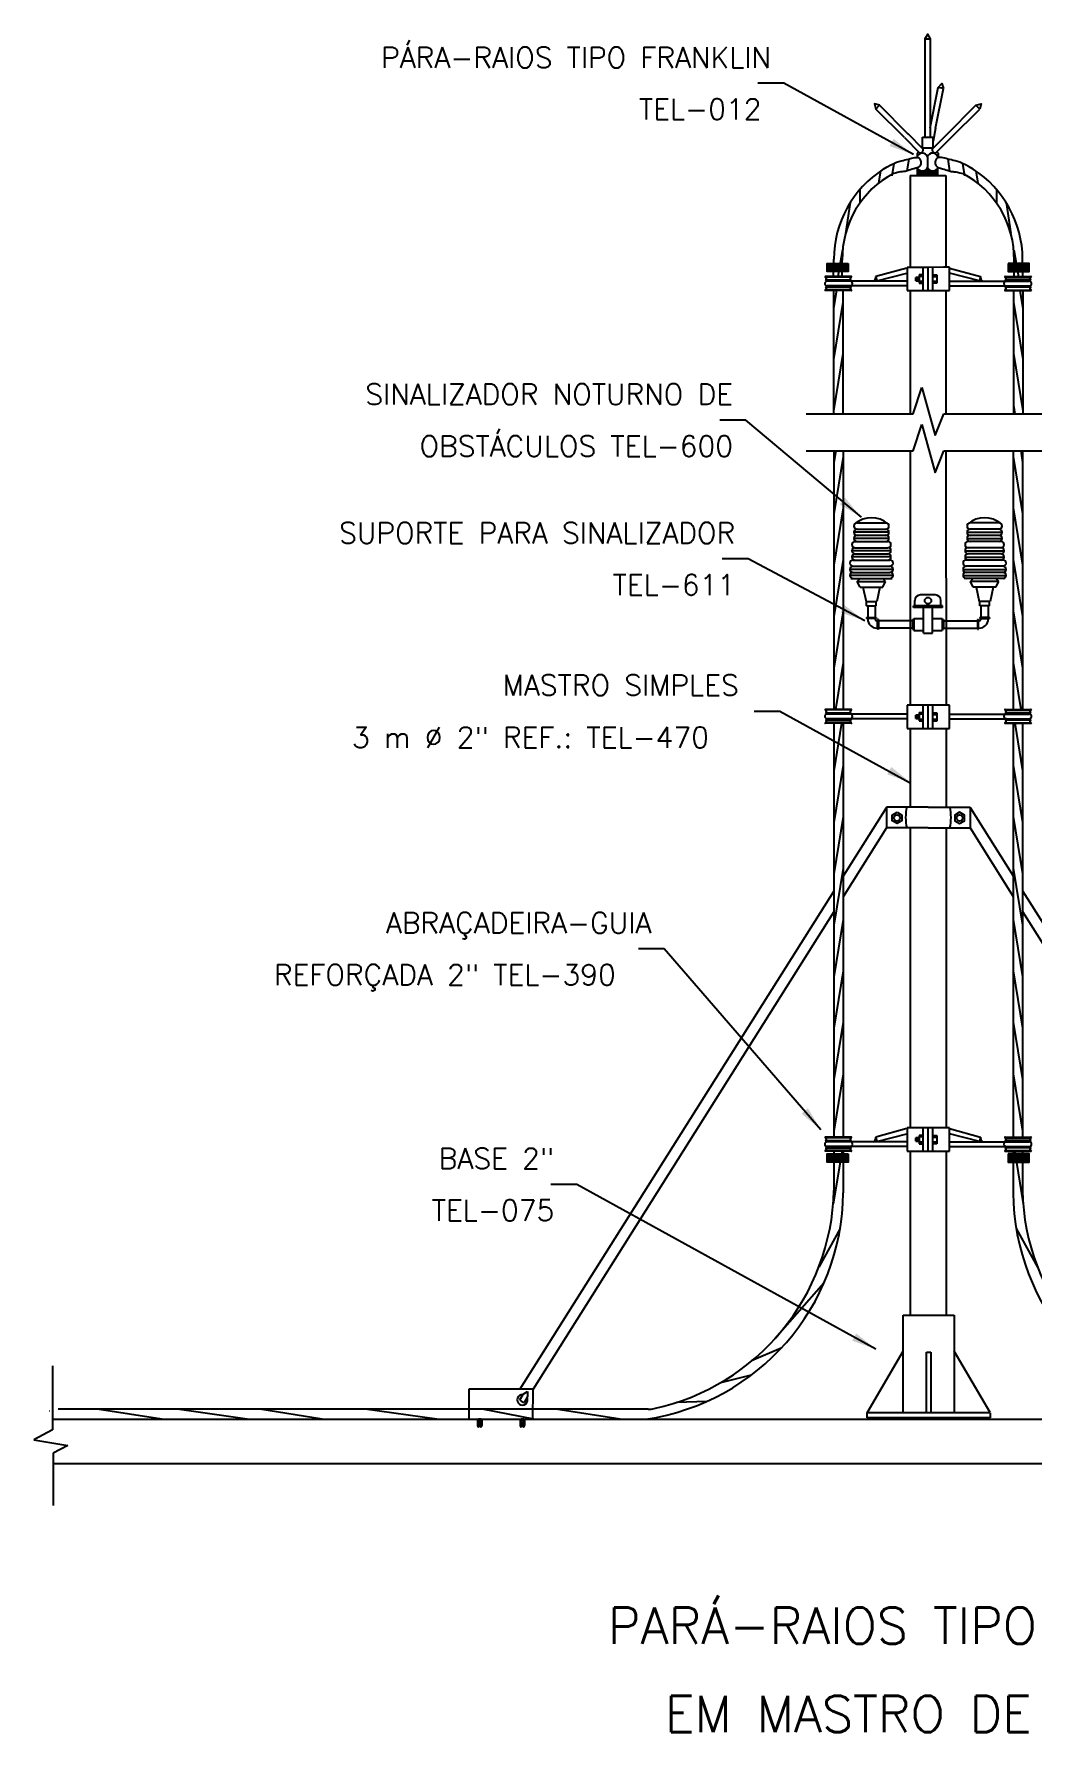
# Model space of a CAD drawing. Header units: millimetres. Extents: x -6159.3 to -6142, y -4663 to -4646.6.
# Drawn here: x -6159.3 to -6149.66, y -4662.96 to -4646.58 of the extents above; entities that cross this region are included whole.
import ezdxf
from ezdxf.enums import TextEntityAlignment as Align

# ---------------------------------------------------------------- set-up
doc = ezdxf.new("R2010")
doc.units = ezdxf.units.MM
doc.header["$LTSCALE"] = 10
doc.layers.add('Termotécnica', color=7, linetype='Continuous')
doc.styles.add('r140', font='romans.shx')
doc.styles.add('r80', font='romans.shx')

# ---------------------------------------------------------------- blocks, each defined once
blk = doc.blocks.new('*X3')
at = {"color": 0, "linetype": 'ByBlock'}
for p, q in [((387.028, 152.597), (387.028, 152.67)), ((387.041, 152.597), (387.041, 152.67)), ((387.053, 152.597), (387.053, 152.67)), ((387.066, 152.597), (387.066, 152.67)), ((387.078, 152.597), (387.078, 152.67))]:
    blk.add_line(p, q, dxfattribs=at)
blk = doc.blocks.new('*X1')
at = {"color": 0}
for p, q in [((221.636, 187.654), (221.658, 187.654)), ((221.636, 187.617), (221.696, 187.617)), ((221.636, 187.579), (221.76, 187.579)), ((221.636, 187.542), (222.576, 187.542)), ((221.636, 187.504), (222.576, 187.504)), ((221.636, 187.467), (222.576, 187.467)), ((221.636, 187.429), (222.576, 187.429)), ((221.636, 187.392), (222.576, 187.392)), ((221.969, 187.579), (222.25, 187.579)), ((222.033, 187.617), (222.187, 187.617)), ((222.072, 187.654), (222.148, 187.654)), ((222.099, 187.692), (222.121, 187.692)), ((222.46, 187.579), (222.576, 187.579)), ((222.523, 187.617), (222.576, 187.617)), ((222.562, 187.654), (222.576, 187.654))]:
    blk.add_line(p, q, dxfattribs=at)
blk = doc.blocks.new('*X2')
at = {"color": 0}
for p, q in [((181.767, 175.738), (181.784, 175.755)), ((181.767, 175.72), (181.785, 175.738)), ((181.767, 175.703), (181.786, 175.722)), ((181.768, 175.757), (181.773, 175.762)), ((181.775, 175.693), (181.785, 175.703))]:
    blk.add_line(p, q, dxfattribs=at)

msp = doc.modelspace()

# ---------------------------------------------------------------- linework, layer by layer
at = {"layer": 'Termotécnica', "color": 2}
for p, q in [((-6150.697, -4647.577), (-6150.697, -4646.625)), ((-6150.645, -4647.577), (-6150.645, -4646.625)), ((-6152.06, -4647.057), (-6152.31, -4647.057)), ((-6150.81, -4647.746), (-6152.06, -4647.057)), ((-6150.647, -4647.487), (-6150.571, -4647.097)), ((-6150.596, -4647.491), (-6150.521, -4647.107)), ((-6150.897, -4647.582), (-6151.173, -4647.306)), ((-6150.856, -4647.551), (-6151.137, -4647.27)), ((-6150.487, -4647.551), (-6150.206, -4647.27)), ((-6150.446, -4647.582), (-6150.17, -4647.306)), ((-6150.897, -4647.582), (-6150.751, -4647.728)), ((-6150.715, -4647.692), (-6150.862, -4647.545)), ((-6150.722, -4647.577), (-6150.619, -4647.577)), ((-6150.722, -4647.68), (-6150.722, -4647.577)), ((-6150.628, -4647.692), (-6150.481, -4647.545)), ((-6150.596, -4647.491), (-6150.62, -4647.616)), ((-6150.62, -4647.68), (-6150.62, -4647.577)), ((-6150.446, -4647.582), (-6150.592, -4647.728)), ((-6150.774, -4647.764), (-6150.774, -4647.772)), ((-6150.76, -4647.719), (-6150.773, -4647.731)), ((-6150.773, -4647.731), (-6150.773, -4647.772)), ((-6150.722, -4647.68), (-6150.62, -4647.68)), ((-6150.673, -4647.761), (-6150.673, -4647.871)), ((-6150.583, -4647.719), (-6150.572, -4647.731)), ((-6150.572, -4647.731), (-6150.572, -4647.772)), ((-6150.773, -4647.902), (-6150.773, -4647.903)), ((-6150.77, -4647.941), (-6150.77, -4647.876)), ((-6150.577, -4647.941), (-6150.77, -4647.941)), ((-6150.577, -4647.879), (-6150.577, -4647.941)), ((-6150.572, -4647.871), (-6150.572, -4647.871)), ((-6151.582, -4648.923), (-6151.578, -4648.754)), ((-6151.497, -4648.923), (-6151.496, -4648.766)), ((-6149.838, -4648.923), (-6149.838, -4648.766)), ((-6149.753, -4648.923), (-6149.756, -4648.754)), ((-6151.409, -4648.923), (-6151.659, -4648.923)), ((-6151.646, -4648.967), (-6151.659, -4648.954)), ((-6151.659, -4648.954), (-6151.409, -4648.954)), ((-6151.423, -4648.967), (-6151.409, -4648.954)), ((-6151.174, -4648.921), (-6151.162, -4648.964)), ((-6150.871, -4648.834), (-6150.871, -4649.057)), ((-6150.715, -4649.057), (-6150.715, -4648.834)), ((-6150.67, -4648.834), (-6150.67, -4649.057)), ((-6150.67, -4648.834), (-6150.67, -4649.057)), ((-6150.626, -4648.834), (-6150.626, -4649.057)), ((-6150.461, -4649.057), (-6150.461, -4648.833)), ((-6150.161, -4648.921), (-6150.172, -4648.964)), ((-6149.925, -4648.923), (-6149.675, -4648.923)), ((-6149.912, -4648.967), (-6149.925, -4648.954)), ((-6149.675, -4648.954), (-6149.925, -4648.954)), ((-6149.688, -4648.967), (-6149.675, -4648.954)), ((-6151.646, -4649.012), (-6151.659, -4649.025)), ((-6151.659, -4649.025), (-6151.409, -4649.025)), ((-6151.409, -4649.057), (-6151.659, -4649.057)), ((-6151.423, -4648.967), (-6151.645, -4648.967)), ((-6151.423, -4649.012), (-6151.645, -4649.012)), ((-6151.58, -4649.057), (-6151.58, -4650.246)), ((-6151.423, -4649.012), (-6151.409, -4649.025)), ((-6149.912, -4649.012), (-6149.925, -4649.025)), ((-6149.675, -4649.025), (-6149.925, -4649.025)), ((-6149.925, -4649.057), (-6149.675, -4649.057)), ((-6149.912, -4648.967), (-6149.69, -4648.967)), ((-6149.912, -4649.012), (-6149.69, -4649.012)), ((-6149.754, -4649.057), (-6149.754, -4650.246)), ((-6149.688, -4649.012), (-6149.675, -4649.025)), ((-6152.427, -4650.307), (-6152.677, -4650.307)), ((-6151.312, -4651.244), (-6152.427, -4650.307)), ((-6151.579, -4650.604), (-6151.579, -4653.098)), ((-6149.756, -4650.604), (-6149.756, -4653.098)), ((-6152.405, -4651.646), (-6152.655, -4651.646)), ((-6151.28, -4652.242), (-6152.405, -4651.646)), ((-6151.414, -4651.836), (-6151.016, -4651.836)), ((-6151.352, -4651.864), (-6151.325, -4651.836)), ((-6151.352, -4651.864), (-6151.078, -4651.864)), ((-6151.325, -4651.919), (-6151.352, -4651.864)), ((-6151.078, -4651.864), (-6151.105, -4651.836)), ((-6151.105, -4651.919), (-6151.078, -4651.864)), ((-6149.924, -4651.836), (-6150.321, -4651.836)), ((-6150.26, -4651.864), (-6150.232, -4651.836)), ((-6149.985, -4651.864), (-6150.26, -4651.864)), ((-6150.232, -4651.919), (-6150.26, -4651.864)), ((-6149.985, -4651.864), (-6150.013, -4651.836)), ((-6150.013, -4651.919), (-6149.985, -4651.864)), ((-6151.325, -4651.919), (-6151.105, -4651.919)), ((-6151.297, -4651.919), (-6151.267, -4652.056)), ((-6151.267, -4652.056), (-6151.163, -4652.056)), ((-6151.262, -4652.1), (-6151.262, -4652.056)), ((-6151.168, -4652.1), (-6151.168, -4652.056)), ((-6151.133, -4651.919), (-6151.163, -4652.056)), ((-6150.796, -4652.098), (-6150.796, -4652.049)), ((-6150.599, -4651.994), (-6150.741, -4651.994)), ((-6150.544, -4652.098), (-6150.544, -4652.049)), ((-6150.013, -4651.919), (-6150.232, -4651.919)), ((-6150.205, -4651.919), (-6150.175, -4652.056)), ((-6150.07, -4652.056), (-6150.175, -4652.056)), ((-6150.169, -4652.1), (-6150.169, -4652.056)), ((-6150.076, -4652.1), (-6150.076, -4652.056)), ((-6150.04, -4651.919), (-6150.07, -4652.056)), ((-6151.262, -4652.1), (-6151.168, -4652.1)), ((-6151.262, -4652.21), (-6151.168, -4652.21)), ((-6151.262, -4652.21), (-6151.262, -4652.221)), ((-6151.168, -4652.221), (-6151.262, -4652.221)), ((-6151.251, -4652.1), (-6151.251, -4652.21)), ((-6151.251, -4652.221), (-6151.251, -4652.226)), ((-6151.179, -4652.1), (-6151.179, -4652.21)), ((-6151.179, -4652.226), (-6151.179, -4652.221)), ((-6151.168, -4652.21), (-6151.168, -4652.221)), ((-6151.157, -4652.325), (-6151.157, -4652.232)), ((-6151.146, -4652.232), (-6151.157, -4652.232)), ((-6151.146, -4652.232), (-6151.146, -4652.325)), ((-6150.817, -4652.232), (-6150.806, -4652.232)), ((-6150.817, -4652.232), (-6150.817, -4652.325)), ((-6150.53, -4652.098), (-6150.81, -4652.098)), ((-6150.81, -4652.114), (-6150.81, -4652.098)), ((-6150.53, -4652.114), (-6150.81, -4652.114)), ((-6150.806, -4652.221), (-6150.714, -4652.221)), ((-6150.806, -4652.221), (-6150.806, -4652.336)), ((-6150.714, -4652.363), (-6150.714, -4652.114)), ((-6150.626, -4652.363), (-6150.626, -4652.114)), ((-6150.626, -4652.221), (-6150.531, -4652.221)), ((-6150.531, -4652.221), (-6150.531, -4652.336)), ((-6150.531, -4652.232), (-6150.52, -4652.232)), ((-6150.53, -4652.114), (-6150.53, -4652.098)), ((-6150.52, -4652.232), (-6150.52, -4652.325)), ((-6150.191, -4652.232), (-6150.18, -4652.232)), ((-6150.191, -4652.232), (-6150.191, -4652.325)), ((-6150.18, -4652.325), (-6150.18, -4652.232)), ((-6150.076, -4652.1), (-6150.169, -4652.1)), ((-6150.169, -4652.21), (-6150.169, -4652.221)), ((-6150.076, -4652.21), (-6150.169, -4652.21)), ((-6150.169, -4652.221), (-6150.076, -4652.221)), ((-6150.158, -4652.1), (-6150.158, -4652.21)), ((-6150.158, -4652.226), (-6150.158, -4652.221)), ((-6150.087, -4652.1), (-6150.087, -4652.21)), ((-6150.087, -4652.221), (-6150.087, -4652.226)), ((-6150.076, -4652.21), (-6150.076, -4652.221)), ((-6151.163, -4652.242), (-6151.157, -4652.242)), ((-6151.163, -4652.314), (-6151.157, -4652.314)), ((-6151.146, -4652.325), (-6151.157, -4652.325)), ((-6150.817, -4652.242), (-6151.146, -4652.242)), ((-6150.817, -4652.314), (-6151.146, -4652.314)), ((-6150.817, -4652.325), (-6150.806, -4652.325)), ((-6150.806, -4652.336), (-6150.714, -4652.336)), ((-6150.714, -4652.363), (-6150.626, -4652.363)), ((-6150.626, -4652.336), (-6150.531, -4652.336)), ((-6150.531, -4652.325), (-6150.52, -4652.325)), ((-6150.52, -4652.242), (-6150.191, -4652.242)), ((-6150.52, -4652.314), (-6150.191, -4652.314)), ((-6150.191, -4652.325), (-6150.18, -4652.325)), ((-6150.175, -4652.242), (-6150.18, -4652.242)), ((-6150.175, -4652.314), (-6150.18, -4652.314)), ((-6152.098, -4653.118), (-6152.348, -4653.118)), ((-6150.848, -4653.807), (-6152.098, -4653.118)), ((-6151.409, -4653.098), (-6151.659, -4653.098)), ((-6151.659, -4653.13), (-6151.409, -4653.13)), ((-6151.646, -4653.143), (-6151.659, -4653.13)), ((-6151.646, -4653.188), (-6151.659, -4653.201)), ((-6151.659, -4653.201), (-6151.409, -4653.201)), ((-6151.423, -4653.143), (-6151.645, -4653.143)), ((-6151.423, -4653.188), (-6151.645, -4653.188)), ((-6151.423, -4653.143), (-6151.409, -4653.13)), ((-6151.423, -4653.188), (-6151.409, -4653.201)), ((-6150.871, -4653.058), (-6150.871, -4653.281)), ((-6150.715, -4653.281), (-6150.715, -4653.058)), ((-6150.67, -4653.058), (-6150.67, -4653.281)), ((-6150.67, -4653.058), (-6150.67, -4653.281)), ((-6150.626, -4653.058), (-6150.626, -4653.281)), ((-6150.461, -4653.281), (-6150.461, -4653.058)), ((-6149.925, -4653.098), (-6149.675, -4653.098)), ((-6149.675, -4653.13), (-6149.925, -4653.13)), ((-6149.912, -4653.143), (-6149.925, -4653.13)), ((-6149.912, -4653.188), (-6149.925, -4653.201)), ((-6149.675, -4653.201), (-6149.925, -4653.201)), ((-6149.912, -4653.143), (-6149.69, -4653.143)), ((-6149.912, -4653.188), (-6149.69, -4653.188)), ((-6149.688, -4653.143), (-6149.675, -4653.13)), ((-6149.688, -4653.188), (-6149.675, -4653.201)), ((-6151.409, -4653.232), (-6151.659, -4653.232)), ((-6151.579, -4653.232), (-6151.579, -4657.235)), ((-6151.488, -4653.232), (-6151.488, -4657.235)), ((-6149.925, -4653.232), (-6149.675, -4653.232)), ((-6149.846, -4653.232), (-6149.846, -4657.235)), ((-6149.756, -4653.232), (-6149.756, -4657.235)), ((-6153.214, -4655.408), (-6153.464, -4655.408)), ((-6151.702, -4657.155), (-6153.214, -4655.408)), ((-6150.871, -4657.136), (-6150.871, -4657.36)), ((-6150.715, -4657.36), (-6150.715, -4657.136)), ((-6150.67, -4657.136), (-6150.67, -4657.36)), ((-6150.67, -4657.136), (-6150.67, -4657.36)), ((-6150.626, -4657.136), (-6150.626, -4657.36)), ((-6150.461, -4657.359), (-6150.461, -4657.136)), ((-6151.409, -4657.225), (-6151.659, -4657.225)), ((-6151.659, -4657.257), (-6151.409, -4657.257)), ((-6151.646, -4657.27), (-6151.659, -4657.257)), ((-6151.423, -4657.27), (-6151.645, -4657.27)), ((-6151.423, -4657.27), (-6151.409, -4657.257)), ((-6151.174, -4657.224), (-6151.162, -4657.267)), ((-6150.161, -4657.224), (-6150.172, -4657.267)), ((-6149.925, -4657.225), (-6149.675, -4657.225)), ((-6149.675, -4657.257), (-6149.925, -4657.257)), ((-6149.912, -4657.27), (-6149.925, -4657.257)), ((-6149.912, -4657.27), (-6149.69, -4657.27)), ((-6149.688, -4657.27), (-6149.675, -4657.257)), ((-6151.646, -4657.315), (-6151.659, -4657.328)), ((-6151.659, -4657.328), (-6151.409, -4657.328)), ((-6151.409, -4657.359), (-6151.659, -4657.359)), ((-6151.423, -4657.315), (-6151.645, -4657.315)), ((-6151.577, -4657.369), (-6151.577, -4657.739)), ((-6151.487, -4657.369), (-6151.487, -4657.762)), ((-6151.423, -4657.315), (-6151.409, -4657.328)), ((-6149.912, -4657.315), (-6149.925, -4657.328)), ((-6149.675, -4657.328), (-6149.925, -4657.328)), ((-6149.925, -4657.359), (-6149.675, -4657.359)), ((-6149.912, -4657.315), (-6149.69, -4657.315)), ((-6149.848, -4657.369), (-6149.848, -4657.762)), ((-6149.757, -4657.369), (-6149.757, -4657.739)), ((-6149.688, -4657.315), (-6149.675, -4657.328)), ((-6154.059, -4657.681), (-6154.309, -4657.681)), ((-6151.171, -4659.271), (-6154.059, -4657.681)), ((-6150.682, -4659.3), (-6150.642, -4659.3)), ((-6150.682, -4659.886), (-6150.682, -4659.3)), ((-6150.642, -4659.3), (-6150.642, -4659.886)), ((-6150.069, -4659.886), (-6151.256, -4659.886))]:
    msp.add_line(p, q, dxfattribs=at)
at = {"layer": 'Termotécnica', "color": 1}
for p, q in [((-6150.855, -4647.787), (-6150.874, -4647.906)), ((-6150.479, -4647.787), (-6150.46, -4647.906)), ((-6151.127, -4647.903), (-6151.146, -4648.022)), ((-6150.999, -4647.83), (-6151.018, -4647.949)), ((-6150.335, -4647.83), (-6150.316, -4647.949)), ((-6150.207, -4647.903), (-6150.188, -4648.022)), ((-6151.326, -4648.081), (-6151.326, -4648.211)), ((-6150.008, -4648.081), (-6150.009, -4648.211)), ((-6151.42, -4648.209), (-6151.465, -4648.506)), ((-6149.914, -4648.209), (-6149.87, -4648.506)), ((-6151.495, -4648.663), (-6151.538, -4648.923)), ((-6149.839, -4648.663), (-6149.797, -4648.923)), ((-6151.409, -4648.927), (-6151.659, -4648.927)), ((-6150.788, -4648.93), (-6150.788, -4648.962)), ((-6150.755, -4648.93), (-6150.788, -4648.93)), ((-6150.788, -4648.962), (-6150.788, -4648.93)), ((-6150.788, -4648.93), (-6150.763, -4648.93)), ((-6150.782, -4648.93), (-6150.782, -4648.962)), ((-6150.776, -4648.93), (-6150.776, -4648.962)), ((-6150.771, -4648.93), (-6150.771, -4648.962)), ((-6150.765, -4648.93), (-6150.765, -4648.962)), ((-6150.763, -4648.93), (-6150.755, -4648.93)), ((-6150.761, -4648.93), (-6150.761, -4648.962)), ((-6150.761, -4648.93), (-6150.761, -4648.962)), ((-6150.755, -4648.905), (-6150.755, -4648.985)), ((-6150.717, -4648.906), (-6150.755, -4648.906)), ((-6150.716, -4648.921), (-6150.755, -4648.921)), ((-6150.627, -4648.907), (-6150.584, -4648.907)), ((-6150.627, -4648.907), (-6150.584, -4648.907)), ((-6150.584, -4648.922), (-6150.626, -4648.922)), ((-6150.626, -4648.922), (-6150.584, -4648.922)), ((-6150.584, -4648.907), (-6150.584, -4648.986)), ((-6150.584, -4648.907), (-6150.584, -4648.986)), ((-6149.925, -4648.927), (-6149.675, -4648.927)), ((-6151.409, -4649.052), (-6151.659, -4649.052)), ((-6151.552, -4649.057), (-6151.58, -4649.226)), ((-6150.788, -4648.962), (-6150.755, -4648.962)), ((-6150.755, -4648.962), (-6150.788, -4648.962)), ((-6150.716, -4648.97), (-6150.755, -4648.97)), ((-6150.716, -4648.97), (-6150.755, -4648.97)), ((-6150.755, -4648.985), (-6150.716, -4648.985)), ((-6150.584, -4648.97), (-6150.627, -4648.97)), ((-6150.627, -4648.97), (-6150.584, -4648.97)), ((-6150.584, -4648.986), (-6150.627, -4648.986)), ((-6150.584, -4648.986), (-6150.627, -4648.986)), ((-6149.925, -4649.052), (-6149.675, -4649.052)), ((-6149.782, -4649.057), (-6149.754, -4649.226)), ((-6151.49, -4649.169), (-6151.58, -4649.722)), ((-6149.845, -4649.169), (-6149.754, -4649.722)), ((-6151.49, -4649.666), (-6151.58, -4650.218)), ((-6149.845, -4649.666), (-6149.754, -4650.218)), ((-6150.812, -4650.246), (-6150.728, -4649.993)), ((-6150.728, -4649.993), (-6150.601, -4650.457)), ((-6151.845, -4650.246), (-6150.812, -4650.246)), ((-6150.601, -4650.457), (-6150.517, -4650.246)), ((-6150.517, -4650.246), (-6149.526, -4650.246)), ((-6149.845, -4650.163), (-6149.831, -4650.246)), ((-6150.812, -4650.604), (-6150.728, -4650.351)), ((-6150.728, -4650.351), (-6150.601, -4650.815)), ((-6151.845, -4650.604), (-6150.812, -4650.604)), ((-6151.56, -4650.604), (-6151.579, -4650.715)), ((-6151.488, -4650.659), (-6151.579, -4651.211)), ((-6150.601, -4650.815), (-6150.517, -4650.604)), ((-6150.517, -4650.604), (-6149.526, -4650.604)), ((-6149.846, -4650.659), (-6149.756, -4651.211)), ((-6149.774, -4650.604), (-6149.756, -4650.715)), ((-6151.488, -4651.155), (-6151.579, -4651.707)), ((-6149.846, -4651.155), (-6149.756, -4651.707)), ((-6151.046, -4651.389), (-6151.384, -4651.389)), ((-6151.354, -4651.299), (-6151.076, -4651.299)), ((-6151.354, -4651.359), (-6151.076, -4651.359)), ((-6150.291, -4651.389), (-6149.954, -4651.389)), ((-6149.983, -4651.299), (-6150.262, -4651.299)), ((-6149.983, -4651.359), (-6150.262, -4651.359)), ((-6151.026, -4651.568), (-6151.404, -4651.568)), ((-6151.046, -4651.448), (-6151.384, -4651.448)), ((-6151.374, -4651.478), (-6151.056, -4651.478)), ((-6151.374, -4651.538), (-6151.056, -4651.538)), ((-6151.354, -4651.418), (-6151.076, -4651.418)), ((-6150.311, -4651.568), (-6149.934, -4651.568)), ((-6150.291, -4651.449), (-6149.954, -4651.449)), ((-6149.963, -4651.478), (-6150.282, -4651.478)), ((-6149.963, -4651.538), (-6150.282, -4651.538)), ((-6149.983, -4651.419), (-6150.262, -4651.419)), ((-6151.488, -4651.651), (-6151.579, -4652.203)), ((-6151.026, -4651.627), (-6151.404, -4651.627)), ((-6151.394, -4651.657), (-6151.036, -4651.657)), ((-6151.394, -4651.717), (-6151.036, -4651.717)), ((-6151.374, -4651.598), (-6151.056, -4651.598)), ((-6150.311, -4651.628), (-6149.934, -4651.628)), ((-6149.944, -4651.657), (-6150.301, -4651.657)), ((-6149.944, -4651.717), (-6150.301, -4651.717)), ((-6149.963, -4651.598), (-6150.282, -4651.598)), ((-6149.846, -4651.651), (-6149.756, -4652.203)), ((-6151.006, -4651.747), (-6151.424, -4651.747)), ((-6151.006, -4651.806), (-6151.424, -4651.806)), ((-6151.394, -4651.777), (-6151.036, -4651.777)), ((-6150.331, -4651.747), (-6149.914, -4651.747)), ((-6150.331, -4651.806), (-6149.914, -4651.806)), ((-6149.944, -4651.777), (-6150.301, -4651.777)), ((-6151.488, -4652.148), (-6151.579, -4652.7)), ((-6149.846, -4652.148), (-6149.756, -4652.7)), ((-6151.488, -4652.644), (-6151.563, -4653.098)), ((-6149.846, -4652.644), (-6149.772, -4653.098)), ((-6151.409, -4653.103), (-6151.659, -4653.103)), ((-6150.788, -4653.154), (-6150.788, -4653.186)), ((-6150.755, -4653.154), (-6150.788, -4653.154)), ((-6150.788, -4653.186), (-6150.788, -4653.154)), ((-6150.788, -4653.154), (-6150.763, -4653.154)), ((-6150.788, -4653.186), (-6150.755, -4653.186)), ((-6150.755, -4653.186), (-6150.788, -4653.186)), ((-6150.782, -4653.154), (-6150.782, -4653.186)), ((-6150.776, -4653.154), (-6150.776, -4653.186)), ((-6150.771, -4653.154), (-6150.771, -4653.186)), ((-6150.765, -4653.154), (-6150.765, -4653.186)), ((-6150.763, -4653.154), (-6150.755, -4653.154)), ((-6150.761, -4653.154), (-6150.761, -4653.186)), ((-6150.761, -4653.154), (-6150.761, -4653.186)), ((-6150.755, -4653.129), (-6150.755, -4653.209)), ((-6150.717, -4653.13), (-6150.755, -4653.13)), ((-6150.716, -4653.145), (-6150.755, -4653.145)), ((-6150.716, -4653.194), (-6150.755, -4653.194)), ((-6150.716, -4653.194), (-6150.755, -4653.194)), ((-6150.755, -4653.209), (-6150.716, -4653.209)), ((-6150.627, -4653.131), (-6150.584, -4653.131)), ((-6150.627, -4653.131), (-6150.584, -4653.131)), ((-6150.584, -4653.194), (-6150.627, -4653.194)), ((-6150.627, -4653.194), (-6150.584, -4653.194)), ((-6150.584, -4653.21), (-6150.627, -4653.21)), ((-6150.584, -4653.21), (-6150.627, -4653.21)), ((-6150.584, -4653.146), (-6150.626, -4653.146)), ((-6150.626, -4653.146), (-6150.584, -4653.146)), ((-6150.584, -4653.131), (-6150.584, -4653.21)), ((-6150.584, -4653.131), (-6150.584, -4653.21)), ((-6149.925, -4653.103), (-6149.675, -4653.103)), ((-6151.409, -4653.228), (-6151.659, -4653.228)), ((-6151.503, -4653.232), (-6151.579, -4653.692)), ((-6149.925, -4653.228), (-6149.675, -4653.228)), ((-6149.831, -4653.232), (-6149.756, -4653.692)), ((-6151.488, -4653.636), (-6151.579, -4654.188)), ((-6149.846, -4653.636), (-6149.756, -4654.188)), ((-6151.488, -4654.132), (-6151.579, -4654.685)), ((-6149.846, -4654.132), (-6149.756, -4654.685)), ((-6151.488, -4654.629), (-6151.579, -4655.181)), ((-6149.846, -4654.629), (-6149.756, -4655.181)), ((-6151.488, -4655.125), (-6151.579, -4655.677)), ((-6149.846, -4655.125), (-6149.756, -4655.677)), ((-6151.488, -4655.621), (-6151.579, -4656.173)), ((-6149.846, -4655.621), (-6149.756, -4656.173)), ((-6151.488, -4656.117), (-6151.579, -4656.67)), ((-6149.846, -4656.117), (-6149.756, -4656.67)), ((-6151.488, -4656.614), (-6151.579, -4657.166)), ((-6149.846, -4656.614), (-6149.756, -4657.166)), ((-6151.409, -4657.23), (-6151.659, -4657.23)), ((-6150.788, -4657.232), (-6150.788, -4657.265)), ((-6150.755, -4657.232), (-6150.788, -4657.232)), ((-6150.788, -4657.265), (-6150.788, -4657.232)), ((-6150.788, -4657.232), (-6150.763, -4657.232)), ((-6150.788, -4657.265), (-6150.755, -4657.265)), ((-6150.755, -4657.265), (-6150.788, -4657.265)), ((-6150.782, -4657.232), (-6150.782, -4657.265)), ((-6150.776, -4657.232), (-6150.776, -4657.265)), ((-6150.771, -4657.232), (-6150.771, -4657.265)), ((-6150.765, -4657.232), (-6150.765, -4657.265)), ((-6150.763, -4657.232), (-6150.755, -4657.232)), ((-6150.761, -4657.233), (-6150.761, -4657.265)), ((-6150.761, -4657.233), (-6150.761, -4657.265)), ((-6150.717, -4657.208), (-6150.755, -4657.208)), ((-6150.755, -4657.208), (-6150.755, -4657.288)), ((-6150.716, -4657.223), (-6150.755, -4657.223)), ((-6150.716, -4657.272), (-6150.755, -4657.272)), ((-6150.716, -4657.272), (-6150.755, -4657.272)), ((-6150.755, -4657.288), (-6150.716, -4657.288)), ((-6150.627, -4657.209), (-6150.584, -4657.209)), ((-6150.627, -4657.209), (-6150.584, -4657.209)), ((-6150.584, -4657.273), (-6150.627, -4657.273)), ((-6150.627, -4657.273), (-6150.584, -4657.273)), ((-6150.584, -4657.289), (-6150.627, -4657.289)), ((-6150.584, -4657.289), (-6150.627, -4657.289)), ((-6150.584, -4657.225), (-6150.626, -4657.225)), ((-6150.626, -4657.225), (-6150.584, -4657.225)), ((-6150.584, -4657.209), (-6150.584, -4657.289)), ((-6150.584, -4657.209), (-6150.584, -4657.289)), ((-6149.925, -4657.23), (-6149.675, -4657.23)), ((-6151.409, -4657.355), (-6151.659, -4657.355)), ((-6151.502, -4657.369), (-6151.584, -4657.869)), ((-6149.925, -4657.355), (-6149.675, -4657.355)), ((-6149.832, -4657.369), (-6149.75, -4657.869)), ((-6159.12, -4659.431), (-6159.12, -4660.049)), ((-6154.607, -4659.76), (-6154.575, -4659.704)), ((-6154.533, -4659.727), (-6154.565, -4659.784)), ((-6159.148, -4659.869), (-6159.151, -4659.869)), ((-6158.062, -4659.945), (-6158.688, -4659.85)), ((-6157.241, -4659.945), (-6157.914, -4659.85)), ((-6156.515, -4659.945), (-6157.117, -4659.85)), ((-6155.41, -4659.945), (-6156.1, -4659.85)), ((-6154.473, -4659.945), (-6154.968, -4659.85)), ((-6153.641, -4659.945), (-6154.26, -4659.85)), ((-6159.12, -4660.049), (-6159.298, -4660.144)), ((-6155.017, -4659.945), (-6155.017, -4660.007)), ((-6155.012, -4659.945), (-6155.012, -4660.007)), ((-6155.004, -4659.95), (-6155.007, -4659.945)), ((-6155.007, -4659.955), (-6155.004, -4659.95)), ((-6155.005, -4659.962), (-6155.007, -4659.955)), ((-6155.007, -4659.965), (-6155.005, -4659.962)), ((-6155.004, -4659.971), (-6155.007, -4659.965)), ((-6155.007, -4659.976), (-6155.004, -4659.971)), ((-6155.004, -4659.982), (-6155.007, -4659.976)), ((-6155.007, -4659.986), (-6155.004, -4659.982)), ((-6155.004, -4659.993), (-6155.007, -4659.986)), ((-6155.007, -4659.996), (-6155.004, -4659.993)), ((-6155.004, -4660.002), (-6155.007, -4659.996)), ((-6155.007, -4660.007), (-6155.004, -4660.002)), ((-6155.001, -4660.013), (-6155.007, -4660.007)), ((-6154.986, -4659.945), (-6155.006, -4659.945)), ((-6154.997, -4660.017), (-6155.001, -4660.013)), ((-6154.997, -4660.017), (-6154.991, -4660.013)), ((-6154.986, -4660.007), (-6154.991, -4660.013)), ((-6154.986, -4659.976), (-6154.989, -4659.981)), ((-6154.989, -4659.981), (-6154.986, -4659.986)), ((-6154.986, -4659.986), (-6154.989, -4659.993)), ((-6154.989, -4659.993), (-6154.986, -4659.997)), ((-6154.986, -4659.997), (-6154.989, -4660.002)), ((-6154.989, -4660.002), (-6154.986, -4660.007)), ((-6154.986, -4659.945), (-6154.988, -4659.95)), ((-6154.988, -4659.95), (-6154.986, -4659.955)), ((-6154.986, -4659.955), (-6154.988, -4659.962)), ((-6154.988, -4659.962), (-6154.986, -4659.966)), ((-6154.986, -4659.966), (-6154.988, -4659.972)), ((-6154.988, -4659.972), (-6154.986, -4659.976)), ((-6154.983, -4659.945), (-6154.986, -4659.945)), ((-6154.981, -4659.945), (-6154.981, -4660.007)), ((-6154.976, -4659.945), (-6154.976, -4660.007)), ((-6154.605, -4659.945), (-6154.605, -4660.007)), ((-6154.6, -4659.945), (-6154.6, -4660.007)), ((-6154.592, -4659.951), (-6154.595, -4659.945)), ((-6154.574, -4659.946), (-6154.595, -4659.945)), ((-6154.595, -4659.956), (-6154.592, -4659.951)), ((-6154.593, -4659.962), (-6154.595, -4659.956)), ((-6154.595, -4659.966), (-6154.593, -4659.962)), ((-6154.592, -4659.972), (-6154.595, -4659.966)), ((-6154.595, -4659.976), (-6154.592, -4659.972)), ((-6154.592, -4659.982), (-6154.595, -4659.976)), ((-6154.595, -4659.987), (-6154.592, -4659.982)), ((-6154.592, -4659.993), (-6154.595, -4659.987)), ((-6154.595, -4659.997), (-6154.592, -4659.993)), ((-6154.593, -4660.003), (-6154.595, -4659.997)), ((-6154.595, -4660.007), (-6154.593, -4660.003)), ((-6154.59, -4660.014), (-6154.595, -4660.007)), ((-6154.585, -4660.018), (-6154.59, -4660.014)), ((-6154.585, -4660.018), (-6154.579, -4660.014)), ((-6154.574, -4660.007), (-6154.579, -4660.014)), ((-6154.574, -4659.946), (-6154.577, -4659.951)), ((-6154.577, -4659.951), (-6154.574, -4659.956)), ((-6154.574, -4659.956), (-6154.577, -4659.963)), ((-6154.577, -4659.963), (-6154.574, -4659.966)), ((-6154.574, -4659.966), (-6154.577, -4659.973)), ((-6154.577, -4659.973), (-6154.574, -4659.977)), ((-6154.574, -4659.977), (-6154.577, -4659.982)), ((-6154.577, -4659.982), (-6154.574, -4659.987)), ((-6154.574, -4659.987), (-6154.577, -4659.993)), ((-6154.577, -4659.993), (-6154.574, -4659.997)), ((-6154.574, -4659.997), (-6154.577, -4660.003)), ((-6154.577, -4660.003), (-6154.574, -4660.007)), ((-6154.571, -4659.946), (-6154.574, -4659.946)), ((-6154.569, -4659.946), (-6154.569, -4660.007)), ((-6154.564, -4659.946), (-6154.564, -4660.007)), ((-6159.298, -4660.144), (-6158.971, -4660.2)), ((-6158.971, -4660.2), (-6159.111, -4660.275)), ((-6159.111, -4660.275), (-6159.111, -4660.779))]:
    msp.add_line(p, q, dxfattribs=at)
at = {"layer": 'Termotécnica', "color": 3, "linetype": 'ByBlock'}
for p, q in [((-6150.842, -4647.947), (-6150.842, -4648.834)), ((-6150.842, -4647.947), (-6150.496, -4647.947)), ((-6150.496, -4647.947), (-6150.496, -4648.833)), ((-6150.842, -4649.057), (-6150.842, -4650.246)), ((-6150.496, -4649.057), (-6150.496, -4650.246)), ((-6150.842, -4650.604), (-6150.841, -4653.058)), ((-6150.496, -4650.604), (-6150.495, -4653.058)), ((-6150.841, -4653.281), (-6150.841, -4654.04)), ((-6150.495, -4653.281), (-6150.495, -4654.04)), ((-6150.841, -4654.242), (-6150.841, -4657.134)), ((-6150.495, -4654.242), (-6150.495, -4657.134)), ((-6150.842, -4657.357), (-6150.842, -4658.944)), ((-6150.494, -4657.357), (-6150.493, -4658.944))]:
    msp.add_line(p, q, dxfattribs=at)
at = {"layer": 'Termotécnica', "color": 3}
for p, q in [((-6150.874, -4648.84), (-6151.174, -4648.921)), ((-6151.162, -4648.964), (-6150.874, -4648.889)), ((-6150.797, -4648.834), (-6150.871, -4648.834)), ((-6150.67, -4648.834), (-6150.806, -4648.834)), ((-6150.52, -4648.833), (-6150.67, -4648.834)), ((-6150.461, -4648.833), (-6150.52, -4648.833)), ((-6150.461, -4648.84), (-6150.161, -4648.921)), ((-6150.172, -4648.964), (-6150.461, -4648.889)), ((-6150.874, -4648.967), (-6151.423, -4648.967)), ((-6150.874, -4649.012), (-6151.423, -4649.012)), ((-6150.871, -4649.057), (-6150.797, -4649.057)), ((-6150.806, -4649.057), (-6150.67, -4649.057)), ((-6150.67, -4649.057), (-6150.52, -4649.057)), ((-6150.52, -4649.057), (-6150.461, -4649.057)), ((-6150.461, -4648.967), (-6149.912, -4648.967)), ((-6150.461, -4649.012), (-6149.912, -4649.012)), ((-6150.874, -4653.143), (-6151.423, -4653.143)), ((-6150.874, -4653.188), (-6151.423, -4653.188)), ((-6150.797, -4653.058), (-6150.871, -4653.058)), ((-6150.67, -4653.058), (-6150.806, -4653.058)), ((-6150.52, -4653.058), (-6150.67, -4653.058)), ((-6150.461, -4653.058), (-6150.52, -4653.058)), ((-6150.461, -4653.143), (-6149.912, -4653.143)), ((-6150.461, -4653.188), (-6149.912, -4653.188)), ((-6150.871, -4653.281), (-6150.797, -4653.281)), ((-6150.806, -4653.281), (-6150.67, -4653.281)), ((-6150.67, -4653.281), (-6150.52, -4653.281)), ((-6150.52, -4653.281), (-6150.461, -4653.281)), ((-6151.07, -4654.043), (-6151.505, -4654.734)), ((-6150.666, -4654.04), (-6151.07, -4654.04)), ((-6151.07, -4654.04), (-6151.069, -4654.242)), ((-6150.666, -4654.04), (-6150.262, -4654.04)), ((-6150.262, -4654.04), (-6150.263, -4654.242)), ((-6150.262, -4654.043), (-6149.846, -4654.703)), ((-6151.069, -4654.242), (-6151.488, -4654.908)), ((-6150.666, -4654.242), (-6151.069, -4654.242)), ((-6150.666, -4654.242), (-6150.263, -4654.242)), ((-6150.263, -4654.242), (-6149.846, -4654.904)), ((-6151.579, -4654.851), (-6154.608, -4659.657)), ((-6149.756, -4654.847), (-6146.727, -4659.657)), ((-6151.579, -4655.051), (-6154.481, -4659.657)), ((-6149.756, -4655.048), (-6146.853, -4659.657)), ((-6150.874, -4657.143), (-6151.174, -4657.224)), ((-6150.797, -4657.136), (-6150.871, -4657.136)), ((-6150.67, -4657.136), (-6150.806, -4657.136)), ((-6150.52, -4657.136), (-6150.67, -4657.136)), ((-6150.461, -4657.136), (-6150.52, -4657.136)), ((-6150.461, -4657.143), (-6150.161, -4657.224)), ((-6150.874, -4657.27), (-6151.423, -4657.27)), ((-6151.162, -4657.267), (-6150.874, -4657.192)), ((-6150.172, -4657.267), (-6150.461, -4657.192)), ((-6150.461, -4657.27), (-6149.912, -4657.27)), ((-6150.874, -4657.315), (-6151.423, -4657.315)), ((-6150.871, -4657.36), (-6150.797, -4657.36)), ((-6150.806, -4657.36), (-6150.67, -4657.36)), ((-6150.67, -4657.36), (-6150.52, -4657.359)), ((-6150.52, -4657.359), (-6150.461, -4657.359)), ((-6150.461, -4657.315), (-6149.912, -4657.315)), ((-6150.91, -4658.944), (-6150.415, -4658.944)), ((-6150.91, -4659.043), (-6150.91, -4658.944)), ((-6150.415, -4658.944), (-6150.415, -4659.043)), ((-6150.909, -4659.884), (-6150.91, -4659.043)), ((-6150.415, -4659.043), (-6150.415, -4659.884)), ((-6151.256, -4659.886), (-6150.909, -4659.29)), ((-6150.069, -4659.883), (-6150.415, -4659.29)), ((-6154.481, -4659.657), (-6155.099, -4659.656)), ((-6155.099, -4659.656), (-6155.099, -4659.946)), ((-6154.482, -4659.945), (-6154.481, -4659.657)), ((-6151.256, -4659.933), (-6151.256, -4659.886)), ((-6150.167, -4659.933), (-6151.256, -4659.933)), ((-6150.069, -4659.933), (-6150.167, -4659.933)), ((-6150.069, -4659.886), (-6150.069, -4659.933)), ((-6159.12, -4659.946), (-6142.214, -4659.944)), ((-6159.111, -4660.374), (-6142.223, -4660.372))]:
    msp.add_line(p, q, dxfattribs=at)
at = {"layer": 'Termotécnica', "color": 2, "linetype": 'ByBlock'}
for p, q in [((-6151.49, -4649.057), (-6151.49, -4650.246)), ((-6149.845, -4649.057), (-6149.845, -4650.246)), ((-6151.488, -4650.604), (-6151.488, -4653.098)), ((-6149.846, -4650.604), (-6149.846, -4653.098)), ((-6153.369, -4659.85), (-6159.064, -4659.85))]:
    msp.add_line(p, q, dxfattribs=at)
at = {"layer": 'Termotécnica', "color": 1, "linetype": 'ByBlock'}
for p, q in [((-6151.517, -4658.107), (-6151.723, -4658.479)), ((-6149.817, -4658.107), (-6149.612, -4658.479)), ((-6151.674, -4658.635), (-6152.148, -4659.171)), ((-6152.085, -4659.26), (-6152.371, -4659.384)), ((-6152.375, -4659.521), (-6152.673, -4659.595)), ((-6152.804, -4659.774), (-6153.095, -4659.785))]:
    msp.add_line(p, q, dxfattribs=at)
at = {"layer": 'Termotécnica', "color": 2}
for points in [[(-6150.646, -4646.627), (-6150.672, -4646.582), (-6150.698, -4646.627)], [(-6150.521, -4647.107), (-6150.571, -4647.097), (-6150.537, -4647.059)], [(-6151.173, -4647.306), (-6151.137, -4647.27), (-6151.186, -4647.257)], [(-6150.17, -4647.306), (-6150.206, -4647.27), (-6150.157, -4647.257)], [(-6151.439, -4648.795), (-6151.439, -4648.873), (-6151.641, -4648.873), (-6151.641, -4648.795)], [(-6149.896, -4648.795), (-6149.896, -4648.873), (-6149.693, -4648.873), (-6149.693, -4648.795)], [(-6151.439, -4657.387), (-6151.439, -4657.465), (-6151.641, -4657.465), (-6151.641, -4657.387)], [(-6149.896, -4657.387), (-6149.896, -4657.465), (-6149.693, -4657.465), (-6149.693, -4657.387)]]:
    msp.add_lwpolyline(points, close=True, dxfattribs=at)
for points in [[(-6151.101, -4647.886), (-6151.062, -4647.863), (-6151.028, -4647.845), (-6150.999, -4647.831), (-6150.973, -4647.82), (-6150.949, -4647.812), (-6150.929, -4647.806), (-6150.91, -4647.802), (-6150.892, -4647.797), (-6150.875, -4647.793), (-6150.858, -4647.788), (-6150.842, -4647.784), (-6150.826, -4647.78), (-6150.811, -4647.777), (-6150.797, -4647.774), (-6150.783, -4647.773), (-6150.77, -4647.772)], [(-6150.722, -4647.68), (-6150.724, -4647.682)], [(-6150.618, -4647.682), (-6150.62, -4647.68)], [(-6150.233, -4647.886), (-6150.272, -4647.863), (-6150.306, -4647.845), (-6150.336, -4647.831), (-6150.362, -4647.82), (-6150.385, -4647.812), (-6150.406, -4647.806), (-6150.425, -4647.802), (-6150.443, -4647.797), (-6150.46, -4647.793), (-6150.477, -4647.788), (-6150.493, -4647.784), (-6150.508, -4647.78), (-6150.523, -4647.777), (-6150.538, -4647.774), (-6150.552, -4647.773), (-6150.565, -4647.772)], [(-6150.763, -4647.87), (-6150.786, -4647.876), (-6150.806, -4647.882), (-6150.823, -4647.887), (-6150.837, -4647.892), (-6150.85, -4647.896), (-6150.86, -4647.9), (-6150.87, -4647.903), (-6150.879, -4647.906), (-6150.888, -4647.907), (-6150.897, -4647.909), (-6150.907, -4647.91), (-6150.919, -4647.911), (-6150.934, -4647.913), (-6150.952, -4647.916), (-6150.973, -4647.921), (-6151, -4647.927)], [(-6150.572, -4647.87), (-6150.549, -4647.876), (-6150.529, -4647.882), (-6150.512, -4647.887), (-6150.497, -4647.892), (-6150.485, -4647.896), (-6150.474, -4647.9), (-6150.464, -4647.903), (-6150.455, -4647.906), (-6150.446, -4647.907), (-6150.437, -4647.909), (-6150.427, -4647.91), (-6150.415, -4647.911), (-6150.401, -4647.913), (-6150.383, -4647.916), (-6150.361, -4647.921), (-6150.334, -4647.927)]]:
    msp.add_lwpolyline(points, dxfattribs=at)
at = {"layer": 'Termotécnica', "color": 1}
for points in [[(-6150.968, -4654.09), (-6150.921, -4654.117), (-6150.92, -4654.172), (-6150.968, -4654.2), (-6151.015, -4654.173), (-6151.016, -4654.118)], [(-6150.364, -4654.09), (-6150.411, -4654.117), (-6150.411, -4654.172), (-6150.364, -4654.2), (-6150.317, -4654.173), (-6150.316, -4654.118)]]:
    msp.add_lwpolyline(points, close=True, dxfattribs=at)
for points in [[(-6154.575, -4659.704), (-6154.576, -4659.704), (-6154.535, -4659.679)], [(-6154.535, -4659.679), (-6154.533, -4659.727)]]:
    msp.add_lwpolyline(points, dxfattribs=at)
for centre, radius in [((-6150.669, -4652.049), 0.0316), ((-6150.968, -4654.145), 0.0302), ((-6150.364, -4654.145), 0.0302)]:
    msp.add_circle(centre, radius, dxfattribs=at)
at = {"layer": 'Termotécnica', "color": 2}
for centre, radius, start, end in [((-6150.724, -4647.785), 0.0542, 20.2254, 157.802), ((-6150.787, -4647.823), 0.0534, 296.9764, 71.0531), ((-6150.744, -4647.699), 0.0298, 255.3196, 16.1831), ((-6150.624, -4647.785), 0.0542, 20.2254, 157.802), ((-6150.599, -4647.699), 0.0298, 163.834, 284.6975), ((-6150.547, -4647.823), 0.0543, 109.5633, 241.9334), ((-6150.539, -4648.76), 1.039, 122.7173, 179.6938), ((-6150.572, -4648.746), 0.924, 117.57, 181.2075), ((-6150.723, -4647.847), 0.0559, 205.7803, 212.3471), ((-6150.723, -4647.847), 0.0559, 212.7906, 334.8777), ((-6150.622, -4647.847), 0.0559, 205.7803, 324.505), ((-6150.622, -4647.847), 0.0559, 324.8365, 334.8777), ((-6150.762, -4648.746), 0.924, 358.7925, 62.43), ((-6150.795, -4648.76), 1.039, 0.3062, 57.2827), ((-6151.66, -4648.925), 0.0025, 63.4264, 296.5565), ((-6151.661, -4648.941), 0.0135, 277.1165, 82.8665), ((-6151.408, -4648.941), 0.0135, 97.1165, 262.8665), ((-6151.408, -4648.925), 0.0025, 243.4264, 116.5565), ((-6149.926, -4648.925), 0.0025, 63.4435, 296.5736), ((-6149.927, -4648.941), 0.0135, 277.1335, 82.8835), ((-6149.673, -4648.941), 0.0135, 97.1335, 262.8835), ((-6149.674, -4648.925), 0.0025, 243.4435, 116.5736), ((-6151.643, -4648.99), 0.0224, 94.0698, 265.9132), ((-6151.661, -4649.054), 0.0025, 63.4264, 296.5565), ((-6151.661, -4649.039), 0.0135, 277.1165, 82.8665), ((-6151.42, -4648.99), 0.0225, 262.8665, 97.1165), ((-6151.408, -4649.039), 0.0135, 97.1165, 262.8665), ((-6151.408, -4649.054), 0.0025, 243.4264, 116.5565), ((-6149.914, -4648.99), 0.0225, 82.8835, 277.1335), ((-6149.926, -4649.054), 0.0025, 63.4435, 296.5736), ((-6149.927, -4649.039), 0.0135, 277.1335, 82.8835), ((-6149.691, -4648.99), 0.0224, 274.0868, 85.9302), ((-6149.673, -4649.039), 0.0135, 97.1335, 262.8835), ((-6149.674, -4649.054), 0.0025, 243.4435, 116.5736), ((-6150.741, -4652.049), 0.0549, 90, 180), ((-6150.599, -4652.049), 0.0549, 0, 90), ((-6151.163, -4652.226), 0.0878, 180, 270), ((-6151.163, -4652.226), 0.0165, 180, 270), ((-6150.175, -4652.226), 0.0165, 270, 0), ((-6150.175, -4652.226), 0.0878, 270, 0), ((-6151.643, -4653.165), 0.0224, 94.0698, 265.9132), ((-6151.66, -4653.101), 0.0025, 63.4264, 296.5565), ((-6151.661, -4653.116), 0.0135, 277.1165, 82.8665), ((-6151.661, -4653.215), 0.0135, 277.1165, 82.8665), ((-6151.42, -4653.165), 0.0225, 262.8665, 97.1165), ((-6151.408, -4653.116), 0.0135, 97.1165, 262.8665), ((-6151.408, -4653.215), 0.0135, 97.1165, 262.8665), ((-6151.408, -4653.101), 0.0025, 243.4264, 116.5565), ((-6149.914, -4653.165), 0.0225, 82.8835, 277.1335), ((-6149.926, -4653.101), 0.0025, 63.4435, 296.5736), ((-6149.927, -4653.116), 0.0135, 277.1335, 82.8835), ((-6149.927, -4653.215), 0.0135, 277.1335, 82.8835), ((-6149.691, -4653.165), 0.0224, 274.0868, 85.9302), ((-6149.673, -4653.116), 0.0135, 97.1335, 262.8835), ((-6149.673, -4653.215), 0.0135, 97.1335, 262.8835), ((-6149.674, -4653.101), 0.0025, 243.4435, 116.5736), ((-6151.661, -4653.23), 0.0025, 63.4264, 296.5565), ((-6151.408, -4653.23), 0.0025, 243.4264, 116.5565), ((-6149.926, -4653.23), 0.0025, 63.4435, 296.5736), ((-6149.674, -4653.23), 0.0025, 243.4435, 116.5736), ((-6151.643, -4657.292), 0.0224, 94.0698, 265.9132), ((-6151.66, -4657.228), 0.0025, 63.4264, 296.5565), ((-6151.661, -4657.243), 0.0135, 277.1165, 82.8665), ((-6151.42, -4657.292), 0.0225, 262.8665, 97.1165), ((-6151.408, -4657.243), 0.0135, 97.1165, 262.8665), ((-6151.408, -4657.228), 0.0025, 243.4264, 116.5565), ((-6149.914, -4657.292), 0.0225, 82.8835, 277.1335), ((-6149.926, -4657.228), 0.0025, 63.4435, 296.5736), ((-6149.927, -4657.243), 0.0135, 277.1335, 82.8835), ((-6149.691, -4657.292), 0.0224, 274.0868, 85.9302), ((-6149.673, -4657.243), 0.0135, 97.1335, 262.8835), ((-6149.674, -4657.228), 0.0025, 243.4435, 116.5736), ((-6151.661, -4657.357), 0.0025, 63.4264, 296.5565), ((-6151.661, -4657.341), 0.0135, 277.1165, 82.8665), ((-6151.408, -4657.342), 0.0135, 97.1165, 262.8665), ((-6151.408, -4657.357), 0.0025, 243.4264, 116.5565), ((-6149.926, -4657.357), 0.0025, 63.4435, 296.5736), ((-6149.927, -4657.342), 0.0135, 277.1335, 82.8835), ((-6149.673, -4657.341), 0.0135, 97.1335, 262.8835), ((-6149.674, -4657.357), 0.0025, 243.4435, 116.5736), ((-6153.715, -4657.741), 2.228, 278.3522, 359.458), ((-6153.782, -4657.69), 2.205, 282.3428, 358.7173), ((-6147.62, -4657.741), 2.228, 180.542, 261.6478), ((-6147.553, -4657.69), 2.205, 181.2827, 257.6572), ((-6153.369, -4659.576), 0.274, 270, 282.3428)]:
    msp.add_arc(centre, radius, start, end, dxfattribs=at)
at = {"layer": 'Termotécnica', "color": 1}
for centre, radius, start, end in [((-6151.21, -4648.931), 0.0375, 284.6814, 15.3772), ((-6150.125, -4648.931), 0.0375, 164.6228, 255.3186), ((-6151.215, -4651.497), 0.248, 50.2636, 129.3394), ((-6150.123, -4651.497), 0.248, 50.6606, 129.7364), ((-6151.354, -4651.329), 0.0298, 90, 270), ((-6151.354, -4651.389), 0.0298, 90, 270), ((-6151.076, -4651.329), 0.0298, 270, 90), ((-6151.076, -4651.389), 0.0298, 270, 90), ((-6150.262, -4651.329), 0.0298, 90, 270), ((-6150.262, -4651.389), 0.0298, 90, 270), ((-6149.983, -4651.329), 0.0298, 270, 90), ((-6149.983, -4651.389), 0.0298, 270, 90), ((-6151.374, -4651.508), 0.0298, 90, 270), ((-6151.374, -4651.568), 0.0298, 90, 270), ((-6151.354, -4651.448), 0.0298, 90, 270), ((-6151.076, -4651.448), 0.0298, 270, 90), ((-6151.056, -4651.508), 0.0298, 270, 90), ((-6151.056, -4651.568), 0.0298, 270, 90), ((-6150.282, -4651.508), 0.0298, 90, 270), ((-6150.282, -4651.568), 0.0298, 90, 270), ((-6150.262, -4651.449), 0.0298, 90, 270), ((-6149.983, -4651.449), 0.0298, 270, 90), ((-6149.963, -4651.508), 0.0298, 270, 90), ((-6149.963, -4651.568), 0.0298, 270, 90), ((-6151.394, -4651.687), 0.0298, 90, 270), ((-6151.394, -4651.747), 0.0298, 90, 270), ((-6151.374, -4651.627), 0.0298, 90, 270), ((-6151.056, -4651.627), 0.0298, 270, 90), ((-6151.036, -4651.687), 0.0298, 270, 90), ((-6151.036, -4651.747), 0.0298, 270, 90), ((-6150.301, -4651.687), 0.0298, 90, 270), ((-6150.301, -4651.747), 0.0298, 90, 270), ((-6150.282, -4651.628), 0.0298, 90, 270), ((-6149.963, -4651.628), 0.0298, 270, 90), ((-6149.944, -4651.687), 0.0298, 270, 90), ((-6149.944, -4651.747), 0.0298, 270, 90), ((-6151.394, -4651.806), 0.0298, 90, 270), ((-6151.036, -4651.806), 0.0298, 270, 90), ((-6150.301, -4651.806), 0.0298, 90, 270), ((-6149.944, -4651.806), 0.0298, 270, 90), ((-6151.21, -4657.234), 0.0375, 284.6814, 15.3772), ((-6150.125, -4657.234), 0.0375, 164.6228, 255.3186), ((-6154.584, -4659.76), 0.0506, 83.4187, 26.354), ((-6154.554, -4659.717), 0.0679, 219.4006, 260.8673), ((-6155, -4660.005), 0.0169, 186.5304, 250.7894), ((-6154.995, -4660.005), 0.0169, 186.5304, 250.7894), ((-6154.998, -4660.005), 0.0169, 289.0095, 353.2685), ((-6154.993, -4660.005), 0.0169, 289.0095, 353.2685), ((-6154.589, -4660.005), 0.0169, 186.5304, 250.7894), ((-6154.583, -4660.005), 0.0169, 186.5304, 250.7894), ((-6154.586, -4660.005), 0.0169, 289.0095, 353.2685), ((-6154.581, -4660.005), 0.0169, 289.0095, 353.2685)]:
    msp.add_arc(centre, radius, start, end, dxfattribs=at)
at = {"layer": 'Termotécnica', "color": 3}
for centre, start, end in [((-6150.421, -4654.141), 167.3879, 192.6121), ((-6150.911, -4654.141), 347.3879, 12.6121)]:
    msp.add_arc(centre, 0.464, start, end, dxfattribs=at)
at = {"layer": 'Termotécnica', "color": 2}
for points in [[(-6151.001, -4647.593), (-6151.04, -4647.663), (-6150.81, -4647.746)], [(-6151.439, -4648.795), (-6151.641, -4648.795), (-6151.439, -4648.873), (-6151.641, -4648.873)], [(-6149.896, -4648.795), (-6149.693, -4648.795), (-6149.896, -4648.873), (-6149.693, -4648.873)], [(-6151.47, -4651.057), (-6151.522, -4651.119), (-6151.312, -4651.244)], [(-6151.474, -4652.093), (-6151.512, -4652.164), (-6151.28, -4652.242)], [(-6151.023, -4653.654), (-6151.062, -4653.724), (-6150.832, -4653.807)], [(-6151.828, -4656.946), (-6151.889, -4656.998), (-6151.702, -4657.155)], [(-6151.439, -4657.387), (-6151.641, -4657.387), (-6151.439, -4657.465), (-6151.641, -4657.465)], [(-6149.896, -4657.387), (-6149.693, -4657.387), (-6149.896, -4657.465), (-6149.693, -4657.465)], [(-6151.362, -4659.119), (-6151.401, -4659.189), (-6151.171, -4659.271)]]:
    msp.add_solid(points, dxfattribs=at)

# ---------------------------------------------------------------- block references
at = {"layer": 'Termotécnica', "color": 2, "xscale": 0.2058571715601098, "yscale": 0.205857171560092, "zscale": 0.2058571715601049, "rotation": 0.008515691254725788}
msp.add_blockref('*X1', (-6196.39, -4686.519), dxfattribs=at)
at = {"layer": 'Termotécnica', "color": 1}
for name, p, xscale, yscale, zscale, rotation in [('*X3', (-6323.584, -4717.122), 0.4464951061018104, 0.4464951061017928, 0.4464951061018105, 0.008515691255349879), ('*X3', (-6323.584, -4721.346), 0.4464951061018104, 0.4464951061017928, 0.4464951061018105, 0.008515691255349879), ('*X3', (-6323.584, -4725.424), 0.4464951061018104, 0.4464951061017928, 0.4464951061018105, 0.008515691255349879), ('*X2', (-5968.214, -4841.182), -1.029285857800528, 1.029285857800505, 1.029285857800524, 359.8994429507753), ('*X2', (-5967.803, -4841.182), -1.029285857800528, 1.029285857800505, 1.029285857800524, 359.8994429507753)]:
    msp.add_blockref(name, p, dxfattribs=dict(at, xscale=xscale, yscale=yscale, zscale=zscale, rotation=rotation))

# ---------------------------------------------------------------- texts
at = {"layer": 'Termotécnica', "color": 2, "style": 'r80'}
for s, p in [('PÁRA-RAIOS TIPO FRANKLIN', (-6152.185, -4646.909)), ('SINALIZADOR NOTURNO DE', (-6152.551, -4650.158)), ('OBSTÁCULOS TEL-600', (-6152.551, -4650.658)), ('SUPORTE PARA SINALIZADOR', (-6152.53, -4651.496)), ('TEL-611', (-6152.53, -4651.997)), ('ABRAÇADEIRA-GUIA', (-6153.339, -4655.258))]:
    msp.add_text(s, height=0.2, dxfattribs=at).set_placement(p, align=Align.RIGHT)
for s, p in [('TEL-012', (-6153.459, -4647.407)), ('MASTRO SIMPLES', (-6154.775, -4652.965)), ('3 m %%C 2" REF.: TEL-470 ', (-6156.229, -4653.468)), ('REFORÇADA 2" TEL-390', (-6156.982, -4655.758))]:
    msp.add_text(s, height=0.2, dxfattribs=at).set_placement(p)
for s, p in [('BASE 2"', (-6155.392, -4657.43)), ('TEL-075', (-6155.459, -4657.931))]:
    msp.add_text(s, height=0.2, dxfattribs=at).set_placement(p, align=Align.MIDDLE_LEFT)
at = {"layer": 'Termotécnica', "color": 5, "style": 'r140'}
for s, p in [('PARÁ-RAIOS TIPO FRANKLIN', (-6150.465, -4662.218)), ('EM MASTRO DE 3m x 2"', (-6150.305, -4663.069))]:
    msp.add_text(s, height=0.35, dxfattribs=at).set_placement(p, align=Align.BOTTOM_CENTER)

doc.saveas('drawing.dxf')
